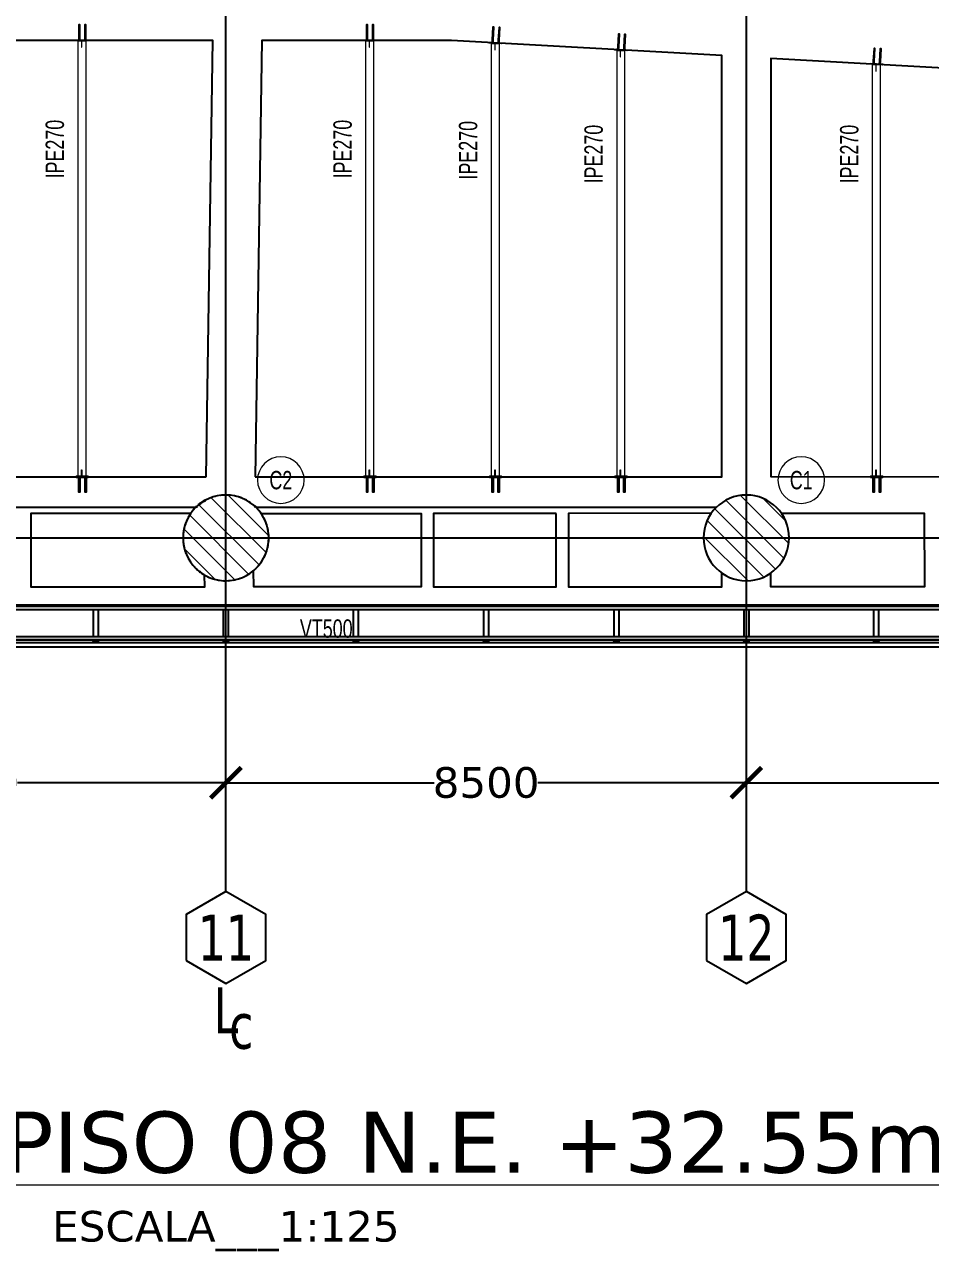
# Model space of a CAD drawing. Header units: millimetres. Extents: x -6598 to 74598, y -11659 to 33736.
# Drawn here: x 30711 to 45507, y -11659 to 8388 of the extents above; entities that cross this region are included whole.
import ezdxf
from ezdxf.enums import TextEntityAlignment as Align

# ---------------------------------------------------------------- set-up
doc = ezdxf.new("R2010")
doc.units = ezdxf.units.MM
for name, color, linetype, lineweight in [('0-3', 50, 'Continuous', 5), ('E_B_PLACA-1', 10, 'Continuous', 25), ('E_B_PLACA-2', 31, 'Continuous', 25), ('E_COLUMNAS', 1, 'Continuous', 18), ('E_COLUMNAS-2', 1, 'Continuous', 25), ('E_COLUMNAS-4', 1, 'Continuous', 35), ('E_TEXTO', 3, 'Continuous', 9), ('E_VIGAS-1', 31, 'Continuous', 25), ('E_VIGAS-2', 10, 'Continuous', 25), ('HCB-TEXT-H1', 6, 'Continuous', 18), ('HCB-TEXT-H2', 4, 'Continuous', 18), ('HCB-VIGAS', 4, 'Continuous', 15), ('S-COLS-HDLN-1', 52, 'Continuous', 35)]:
    doc.layers.add(name, color=color, linetype=linetype, lineweight=lineweight)
for name, color, linetype in [('COTAS', 8, 'Continuous'), ('HCB-EJES', 1, 'Continuous'), ('HCB-PLATINAS', 5, 'Continuous'), ('HCB-ROTULOS', 2, 'Continuous')]:
    doc.layers.add(name, color=color, linetype=linetype)
doc.styles.add('Arial Narrow', font='', dxfattribs={"width": 0.85, "height": 0.3})
doc.styles.add('Arial Narrow_2', font='', dxfattribs={"width": 0.85, "height": 0.3})
doc.styles.add('ROMANT', font='romant.shx', dxfattribs={"width": 0.8})
doc.styles.add('VERDANA', font='verdana.ttf')
doc.styles.get('Arial Narrow').set_extended_font_data('Arial Narrow')
doc.styles.get('Arial Narrow_2').set_extended_font_data('Arial Narrow')
doc.dimstyles.new('1.125', dxfattribs={"dimscale": 0, "dimtxt": 500, "dimasz": 500, "dimexe": 4, "dimexo": 4, "dimgap": 15, "dimtad": 0, "dimdec": 0, "dimzin": 4, "dimdsep": 46, "dimtxsty": 'ROMANT', "dimblk": 'ARCHTICK', "dimcen": -10, "dimclrd": 256, "dimclrt": 3, "dimadec": 0, "dimazin": 0, "dimtfac": 1, "dimtdec": 0, "dimtix": 1, "dimtmove": 0, "dimatfit": 0, "dimldrblk": 'OBLIQUE', "dimfxl": 0.05, "dimtolj": 1, "dimtzin": 0, "dimarcsym": 0})

# ---------------------------------------------------------------- blocks, each defined once
blk = doc.blocks.new('EST_SFM_VIGA-METALICA-SECCION-C - EST_SFM_VIGA-METALICA-UPN100-1527742-_30_00m_N_E_-NIVEL-8 DOC')
at = {"layer": 'E_VIGAS-2'}
for p, q in [((34.044, 0.018), (-34.827, 0.018)), ((-34.827, -0.032), (34.044, -0.032))]:
    blk.add_line(p, q, dxfattribs=at)
blk = doc.blocks.new('EST_SFM_VIGA-METALICA-SECCION-C - EST_SFM_VIGA-METALICA-UPN100-1527772-_30_00m_N_E_-NIVEL-8 DOC')
at = {"layer": 'E_VIGAS-2'}
for p, q in [((34.942, 0.032), (-34.929, 0.032)), ((-34.929, -0.018), (34.942, -0.018))]:
    blk.add_line(p, q, dxfattribs=at)
blk = doc.blocks.new('EST_SFM_VIGA-METALICA-SECCION-C - EST_SFM_VIGA-METALICA-UPN160-1529967-_30_00m_N_E_-NIVEL-8 DOC')
at = {"layer": 'E_VIGAS-1'}
for p, q in [((30.107, 0.047), (-30.264, 0.047)), ((-30.269, -0.018), (30.113, -0.018))]:
    blk.add_line(p, q, dxfattribs=at)
blk = doc.blocks.new('DCTIB_CNI_EST_MOD-1A-FAC_0001_rvt-2-_30_00m_N_E_-NIVEL-8 DOC')
at = {"layer": 'E_B_PLACA-1'}
for p, q in [((-74.597, 139.545), (-5.727, 139.545)), ((-5.177, 138.995), (-75.147, 138.995))]:
    blk.add_line(p, q, dxfattribs=at)
at = {"layer": 'E_B_PLACA-2'}
for p, q in [((-5.727, 139.545), (-74.597, 139.545)), ((-75.147, 138.995), (-5.177, 138.995))]:
    blk.add_line(p, q, dxfattribs=at)
at = {"layer": 'E_VIGAS-1'}
for p, q in [((-42.328, 139.567), (-42.246, 139.567)), ((-42.328, 139.567), (-42.328, 139.545)), ((-42.246, 139.567), (-42.246, 139.545)), ((-40.203, 139.567), (-40.121, 139.567)), ((-40.203, 139.545), (-40.203, 139.567)), ((-40.121, 139.545), (-40.121, 139.567)), ((-38.078, 139.567), (-37.996, 139.567)), ((-38.078, 139.545), (-38.078, 139.567)), ((-37.996, 139.545), (-37.996, 139.567)), ((-35.953, 139.567), (-35.871, 139.567)), ((-35.953, 139.567), (-35.953, 139.545)), ((-35.871, 139.567), (-35.871, 139.545)), ((-33.828, 139.567), (-33.746, 139.567)), ((-33.828, 139.567), (-33.828, 139.545)), ((-33.746, 139.567), (-33.746, 139.545)), ((-31.703, 139.567), (-31.621, 139.567)), ((-31.703, 139.567), (-31.703, 139.545)), ((-31.621, 139.567), (-31.621, 139.545)), ((-29.578, 139.567), (-29.496, 139.567)), ((-29.578, 139.545), (-29.578, 139.567)), ((-29.496, 139.545), (-29.496, 139.567)), ((-42.328, 138.995), (-42.328, 138.967)), ((-42.328, 138.967), (-42.246, 138.967)), ((-42.328, 138.966), (-42.328, 138.967)), ((-42.3, 138.966), (-42.328, 138.966)), ((-42.29, 138.961), (-42.29, 138.966)), ((-42.29, 138.947), (-42.29, 138.961)), ((-42.285, 138.966), (-42.285, 138.961)), ((-42.285, 138.961), (-42.285, 138.947)), ((-42.246, 138.966), (-42.274, 138.966)), ((-42.246, 138.995), (-42.246, 138.967)), ((-42.246, 138.967), (-42.246, 138.966)), ((-40.203, 138.967), (-40.203, 138.995)), ((-40.203, 138.966), (-40.203, 138.967)), ((-40.203, 138.967), (-40.121, 138.967)), ((-40.176, 138.966), (-40.203, 138.966)), ((-40.165, 138.961), (-40.165, 138.966)), ((-40.165, 138.947), (-40.165, 138.961)), ((-40.16, 138.966), (-40.16, 138.961)), ((-40.16, 138.961), (-40.16, 138.947)), ((-40.121, 138.966), (-40.149, 138.966)), ((-40.121, 138.967), (-40.121, 138.995)), ((-40.121, 138.967), (-40.121, 138.966)), ((-38.078, 138.967), (-38.078, 138.995)), ((-38.078, 138.966), (-38.078, 138.967)), ((-38.078, 138.967), (-37.996, 138.967)), ((-38.05, 138.966), (-38.078, 138.966)), ((-38.04, 138.961), (-38.04, 138.966)), ((-38.04, 138.947), (-38.04, 138.961)), ((-38.035, 138.966), (-38.035, 138.961)), ((-38.035, 138.961), (-38.035, 138.947)), ((-37.996, 138.966), (-38.024, 138.966)), ((-37.996, 138.967), (-37.996, 138.995)), ((-37.996, 138.967), (-37.996, 138.966)), ((-35.953, 138.995), (-35.953, 138.967)), ((-35.953, 138.967), (-35.871, 138.967)), ((-35.953, 138.966), (-35.953, 138.967)), ((-35.925, 138.966), (-35.953, 138.966)), ((-35.915, 138.961), (-35.915, 138.966)), ((-35.915, 138.947), (-35.915, 138.961)), ((-35.91, 138.966), (-35.91, 138.961)), ((-35.91, 138.961), (-35.91, 138.947)), ((-35.871, 138.966), (-35.899, 138.966)), ((-35.871, 138.995), (-35.871, 138.967)), ((-35.871, 138.967), (-35.871, 138.966)), ((-33.828, 138.995), (-33.828, 138.967)), ((-33.828, 138.967), (-33.746, 138.967)), ((-33.828, 138.966), (-33.828, 138.967)), ((-33.8, 138.966), (-33.828, 138.966)), ((-33.79, 138.961), (-33.79, 138.966)), ((-33.79, 138.947), (-33.79, 138.961)), ((-33.785, 138.966), (-33.785, 138.961)), ((-33.785, 138.961), (-33.785, 138.947)), ((-33.746, 138.966), (-33.774, 138.966)), ((-33.746, 138.995), (-33.746, 138.967)), ((-33.746, 138.967), (-33.746, 138.966)), ((-31.703, 138.995), (-31.703, 138.967)), ((-31.703, 138.967), (-31.621, 138.967)), ((-31.703, 138.966), (-31.703, 138.967)), ((-31.675, 138.966), (-31.703, 138.966)), ((-31.664, 138.961), (-31.664, 138.966)), ((-31.664, 138.947), (-31.664, 138.961)), ((-31.659, 138.966), (-31.659, 138.961)), ((-31.659, 138.961), (-31.659, 138.947)), ((-31.621, 138.966), (-31.649, 138.966)), ((-31.621, 138.995), (-31.621, 138.967)), ((-31.621, 138.967), (-31.621, 138.966)), ((-29.578, 138.967), (-29.578, 138.995)), ((-29.578, 138.966), (-29.578, 138.967)), ((-29.578, 138.967), (-29.496, 138.967)), ((-29.55, 138.966), (-29.578, 138.966)), ((-29.54, 138.961), (-29.54, 138.966)), ((-29.54, 138.947), (-29.54, 138.961)), ((-29.535, 138.966), (-29.535, 138.961)), ((-29.535, 138.961), (-29.535, 138.947)), ((-29.496, 138.966), (-29.524, 138.966)), ((-29.496, 138.967), (-29.496, 138.995)), ((-29.496, 138.967), (-29.496, 138.966))]:
    blk.add_line(p, q, dxfattribs=at)
for points, knots in [([(-42.29, 138.961), (-42.29, 138.962), (-42.29, 138.963), (-42.292, 138.965), (-42.293, 138.965), (-42.295, 138.966), (-42.296, 138.966), (-42.297, 138.966), (-42.299, 138.966), (-42.3, 138.966)], [0, 0, 0, 0, 0.285714, 0.428571, 0.571429, 0.678571, 0.732143, 0.785714, 1, 1, 1, 1]), ([(-42.3, 138.966), (-42.299, 138.966), (-42.298, 138.966), (-42.295, 138.966), (-42.293, 138.965), (-42.291, 138.964), (-42.29, 138.963), (-42.29, 138.962), (-42.29, 138.961)], [0, 0, 0, 0, 0.142857, 0.285714, 0.428571, 0.571429, 0.785714, 1, 1, 1, 1]), ([(-42.285, 138.961), (-42.285, 138.962), (-42.284, 138.963), (-42.283, 138.965), (-42.281, 138.965), (-42.28, 138.966), (-42.279, 138.966), (-42.277, 138.966), (-42.275, 138.966), (-42.274, 138.966)], [0, 0, 0, 0, 0.285714, 0.428571, 0.571429, 0.678571, 0.732143, 0.785714, 1, 1, 1, 1]), ([(-42.274, 138.966), (-42.275, 138.966), (-42.276, 138.966), (-42.279, 138.966), (-42.281, 138.965), (-42.283, 138.964), (-42.284, 138.963), (-42.285, 138.962), (-42.285, 138.961)], [0, 0, 0, 0, 0.142857, 0.285714, 0.428571, 0.571429, 0.785714, 1, 1, 1, 1]), ([(-40.176, 138.966), (-40.175, 138.966), (-40.173, 138.966), (-40.171, 138.966), (-40.168, 138.965), (-40.167, 138.964), (-40.165, 138.963), (-40.165, 138.962), (-40.165, 138.961)], [0, 0, 0, 0, 0.142857, 0.285714, 0.428571, 0.571429, 0.785714, 1, 1, 1, 1]), ([(-40.165, 138.961), (-40.165, 138.962), (-40.165, 138.963), (-40.167, 138.965), (-40.168, 138.965), (-40.17, 138.966), (-40.171, 138.966), (-40.173, 138.966), (-40.174, 138.966), (-40.176, 138.966)], [0, 0, 0, 0, 0.285714, 0.428571, 0.571429, 0.678571, 0.732143, 0.785714, 1, 1, 1, 1]), ([(-40.149, 138.966), (-40.15, 138.966), (-40.152, 138.966), (-40.154, 138.966), (-40.156, 138.965), (-40.158, 138.964), (-40.16, 138.963), (-40.16, 138.962), (-40.16, 138.961)], [0, 0, 0, 0, 0.142857, 0.285714, 0.428571, 0.571429, 0.785714, 1, 1, 1, 1]), ([(-40.16, 138.961), (-40.16, 138.962), (-40.159, 138.963), (-40.158, 138.965), (-40.156, 138.965), (-40.155, 138.966), (-40.154, 138.966), (-40.152, 138.966), (-40.15, 138.966), (-40.149, 138.966)], [0, 0, 0, 0, 0.285714, 0.428571, 0.571429, 0.678571, 0.732143, 0.785714, 1, 1, 1, 1]), ([(-38.05, 138.966), (-38.049, 138.966), (-38.048, 138.966), (-38.045, 138.966), (-38.043, 138.965), (-38.041, 138.964), (-38.04, 138.963), (-38.04, 138.962), (-38.04, 138.961)], [0, 0, 0, 0, 0.142857, 0.285714, 0.428571, 0.571429, 0.785714, 1, 1, 1, 1]), ([(-38.04, 138.961), (-38.04, 138.962), (-38.04, 138.963), (-38.042, 138.965), (-38.043, 138.965), (-38.045, 138.966), (-38.046, 138.966), (-38.047, 138.966), (-38.049, 138.966), (-38.05, 138.966)], [0, 0, 0, 0, 0.285714, 0.428571, 0.571429, 0.678571, 0.732143, 0.785714, 1, 1, 1, 1]), ([(-38.024, 138.966), (-38.025, 138.966), (-38.026, 138.966), (-38.029, 138.966), (-38.031, 138.965), (-38.033, 138.964), (-38.034, 138.963), (-38.035, 138.962), (-38.035, 138.961)], [0, 0, 0, 0, 0.142857, 0.285714, 0.428571, 0.571429, 0.785714, 1, 1, 1, 1]), ([(-38.035, 138.961), (-38.035, 138.962), (-38.034, 138.963), (-38.033, 138.965), (-38.031, 138.965), (-38.03, 138.966), (-38.029, 138.966), (-38.027, 138.966), (-38.025, 138.966), (-38.024, 138.966)], [0, 0, 0, 0, 0.285714, 0.428571, 0.571429, 0.678571, 0.732143, 0.785714, 1, 1, 1, 1]), ([(-35.915, 138.961), (-35.915, 138.962), (-35.915, 138.963), (-35.917, 138.965), (-35.918, 138.965), (-35.92, 138.966), (-35.921, 138.966), (-35.922, 138.966), (-35.924, 138.966), (-35.925, 138.966)], [0, 0, 0, 0, 0.285714, 0.428571, 0.571429, 0.678571, 0.732143, 0.785714, 1, 1, 1, 1]), ([(-35.925, 138.966), (-35.924, 138.966), (-35.923, 138.966), (-35.92, 138.966), (-35.918, 138.965), (-35.916, 138.964), (-35.915, 138.963), (-35.915, 138.962), (-35.915, 138.961)], [0, 0, 0, 0, 0.142857, 0.285714, 0.428571, 0.571429, 0.785714, 1, 1, 1, 1]), ([(-35.91, 138.961), (-35.91, 138.962), (-35.909, 138.963), (-35.908, 138.965), (-35.906, 138.965), (-35.905, 138.966), (-35.904, 138.966), (-35.902, 138.966), (-35.9, 138.966), (-35.899, 138.966)], [0, 0, 0, 0, 0.285714, 0.428571, 0.571429, 0.678571, 0.732143, 0.785714, 1, 1, 1, 1]), ([(-35.899, 138.966), (-35.9, 138.966), (-35.901, 138.966), (-35.904, 138.966), (-35.906, 138.965), (-35.908, 138.964), (-35.909, 138.963), (-35.91, 138.962), (-35.91, 138.961)], [0, 0, 0, 0, 0.142857, 0.285714, 0.428571, 0.571429, 0.785714, 1, 1, 1, 1]), ([(-33.79, 138.961), (-33.79, 138.962), (-33.79, 138.963), (-33.792, 138.965), (-33.793, 138.965), (-33.795, 138.966), (-33.796, 138.966), (-33.797, 138.966), (-33.799, 138.966), (-33.8, 138.966)], [0, 0, 0, 0, 0.285714, 0.428571, 0.571429, 0.678571, 0.732143, 0.785714, 1, 1, 1, 1]), ([(-33.8, 138.966), (-33.799, 138.966), (-33.798, 138.966), (-33.795, 138.966), (-33.793, 138.965), (-33.791, 138.964), (-33.79, 138.963), (-33.79, 138.962), (-33.79, 138.961)], [0, 0, 0, 0, 0.142857, 0.285714, 0.428571, 0.571429, 0.785714, 1, 1, 1, 1]), ([(-33.785, 138.961), (-33.785, 138.962), (-33.784, 138.963), (-33.783, 138.965), (-33.781, 138.965), (-33.78, 138.966), (-33.779, 138.966), (-33.777, 138.966), (-33.775, 138.966), (-33.774, 138.966)], [0, 0, 0, 0, 0.285714, 0.428571, 0.571429, 0.678571, 0.732143, 0.785714, 1, 1, 1, 1]), ([(-33.774, 138.966), (-33.775, 138.966), (-33.776, 138.966), (-33.779, 138.966), (-33.781, 138.965), (-33.783, 138.964), (-33.784, 138.963), (-33.785, 138.962), (-33.785, 138.961)], [0, 0, 0, 0, 0.142857, 0.285714, 0.428571, 0.571429, 0.785714, 1, 1, 1, 1]), ([(-31.664, 138.961), (-31.664, 138.962), (-31.665, 138.963), (-31.666, 138.965), (-31.668, 138.965), (-31.669, 138.966), (-31.67, 138.966), (-31.672, 138.966), (-31.674, 138.966), (-31.675, 138.966)], [0, 0, 0, 0, 0.285714, 0.428571, 0.571429, 0.678571, 0.732143, 0.785714, 1, 1, 1, 1]), ([(-31.675, 138.966), (-31.674, 138.966), (-31.673, 138.966), (-31.67, 138.966), (-31.668, 138.965), (-31.666, 138.964), (-31.665, 138.963), (-31.664, 138.962), (-31.664, 138.961)], [0, 0, 0, 0, 0.142857, 0.285714, 0.428571, 0.571429, 0.785714, 1, 1, 1, 1]), ([(-31.659, 138.961), (-31.659, 138.962), (-31.659, 138.963), (-31.657, 138.965), (-31.656, 138.965), (-31.654, 138.966), (-31.653, 138.966), (-31.652, 138.966), (-31.65, 138.966), (-31.649, 138.966)], [0, 0, 0, 0, 0.285714, 0.428571, 0.571429, 0.678571, 0.732143, 0.785714, 1, 1, 1, 1]), ([(-31.649, 138.966), (-31.65, 138.966), (-31.651, 138.966), (-31.654, 138.966), (-31.656, 138.965), (-31.658, 138.964), (-31.659, 138.963), (-31.659, 138.962), (-31.659, 138.961)], [0, 0, 0, 0, 0.142857, 0.285714, 0.428571, 0.571429, 0.785714, 1, 1, 1, 1]), ([(-29.55, 138.966), (-29.549, 138.966), (-29.548, 138.966), (-29.545, 138.966), (-29.543, 138.965), (-29.541, 138.964), (-29.54, 138.963), (-29.54, 138.962), (-29.54, 138.961)], [0, 0, 0, 0, 0.142857, 0.285714, 0.428571, 0.571429, 0.785714, 1, 1, 1, 1]), ([(-29.54, 138.961), (-29.54, 138.962), (-29.54, 138.963), (-29.542, 138.965), (-29.543, 138.965), (-29.545, 138.966), (-29.546, 138.966), (-29.547, 138.966), (-29.549, 138.966), (-29.55, 138.966)], [0, 0, 0, 0, 0.285714, 0.428571, 0.571429, 0.678571, 0.732143, 0.785714, 1, 1, 1, 1]), ([(-29.524, 138.966), (-29.525, 138.966), (-29.526, 138.966), (-29.529, 138.966), (-29.531, 138.965), (-29.533, 138.964), (-29.534, 138.963), (-29.535, 138.962), (-29.535, 138.961)], [0, 0, 0, 0, 0.142857, 0.285714, 0.428571, 0.571429, 0.785714, 1, 1, 1, 1]), ([(-29.535, 138.961), (-29.535, 138.962), (-29.534, 138.963), (-29.533, 138.965), (-29.531, 138.965), (-29.53, 138.966), (-29.529, 138.966), (-29.527, 138.966), (-29.525, 138.966), (-29.524, 138.966)], [0, 0, 0, 0, 0.285714, 0.428571, 0.571429, 0.678571, 0.732143, 0.785714, 1, 1, 1, 1])]:
    blk.add_open_spline(points, degree=3, knots=knots, dxfattribs=at)
at = {"layer": 'E_VIGAS-2'}
for p, q in [((-42.328, 139.495), (-42.328, 139.045)), ((-42.246, 139.495), (-42.246, 139.045)), ((-40.203, 139.045), (-40.203, 139.495)), ((-40.121, 139.045), (-40.121, 139.495)), ((-38.078, 139.045), (-38.078, 139.495)), ((-37.996, 139.045), (-37.996, 139.495)), ((-35.953, 139.495), (-35.953, 139.045)), ((-35.871, 139.495), (-35.871, 139.045)), ((-33.828, 139.495), (-33.828, 139.045)), ((-33.746, 139.495), (-33.746, 139.045)), ((-31.703, 139.495), (-31.703, 139.045)), ((-31.621, 139.495), (-31.621, 139.045)), ((-29.578, 139.045), (-29.578, 139.495)), ((-29.496, 139.045), (-29.496, 139.495))]:
    blk.add_line(p, q, dxfattribs=at)
at = {"layer": 'E_VIGAS-1'}
for name, p in [('EST_SFM_VIGA-METALICA-SECCION-C - EST_SFM_VIGA-METALICA-UPN100-1527742-_30_00m_N_E_-NIVEL-8 DOC', (-39.77, 139.527)), ('EST_SFM_VIGA-METALICA-SECCION-C - EST_SFM_VIGA-METALICA-UPN160-1529967-_30_00m_N_E_-NIVEL-8 DOC', (-40.084, 138.9)), ('EST_SFM_VIGA-METALICA-SECCION-C - EST_SFM_VIGA-METALICA-UPN100-1527772-_30_00m_N_E_-NIVEL-8 DOC', (-40.169, 139.013))]:
    blk.add_blockref(name, p, dxfattribs=at)
blk = doc.blocks.new('EST_SCM_COLUMNA-SECCION-CIRCULAR - EST_SCM_COLUMNA-CONCRETO-CIRCULAR_Ø_140cm-V23-_30_00m_N_E_-NIVEL-8 DOC')
at = {"layer": 'E_COLUMNAS'}
h = blk.add_hatch(dxfattribs=at)
h.set_pattern_fill('FP_21', color=256, style=0, pattern_type=2)
h.set_pattern_definition([(135, (40.162, -140.662), (-0.15909903, -0.15909903), [])])
h.paths.add_polyline_path([(0, -0.7), (0.091, -0.694), (0.181, -0.676), (0.268, -0.647), (0.35, -0.606), (0.426, -0.555), (0.495, -0.495), (0.555, -0.426), (0.606, -0.35), (0.647, -0.268), (0.676, -0.181), (0.695, -0.08), (0.7, 0), (0.694, 0.091), (0.676, 0.181), (0.647, 0.268), (0.601, 0.358), (0.555, 0.426), (0.495, 0.495), (0.426, 0.555), (0.34, 0.611), (0.26, 0.649), (0.17, 0.678), (0.081, 0.695), (0, 0.7), (-0.091, 0.694), (-0.181, 0.676), (-0.268, 0.647), (-0.35, 0.606), (-0.426, 0.555), (-0.495, 0.495), (-0.555, 0.426), (-0.606, 0.35), (-0.647, 0.268), (-0.676, 0.181), (-0.694, 0.091), (-0.7, 0), (-0.694, -0.091), (-0.676, -0.181), (-0.647, -0.268), (-0.606, -0.35), (-0.555, -0.426), (-0.489, -0.5), (-0.417, -0.561), (-0.35, -0.606), (-0.268, -0.647), (-0.181, -0.676), (-0.091, -0.694)])
at = {"layer": 'E_COLUMNAS-2'}
for start, end in [(360, 180), (180, 360)]:
    blk.add_arc((0, 0), 0.7, start, end, dxfattribs=at)
blk = doc.blocks.new('EST_SCM_COLUMNA-SECCION-CIRCULAR - EST_SCM_COLUMNA-CONCRETO-CIRCULAR_Ø_140cm-V24-_30_00m_N_E_-NIVEL-8 DOC')
at = {"layer": 'E_COLUMNAS'}
h = blk.add_hatch(dxfattribs=at)
h.set_pattern_fill('FP_7', color=256, style=0, pattern_type=2)
h.set_pattern_definition([(135, (31.662, -140.662), (-0.15909903, -0.15909903), [])])
h.paths.add_polyline_path([(0, -0.7), (0.091, -0.694), (0.181, -0.676), (0.268, -0.647), (0.35, -0.606), (0.428, -0.554), (0.495, -0.495), (0.555, -0.426), (0.606, -0.35), (0.647, -0.268), (0.676, -0.181), (0.694, -0.091), (0.7, 0), (0.694, 0.091), (0.676, 0.181), (0.647, 0.268), (0.606, 0.35), (0.555, 0.426), (0.495, 0.495), (0.426, 0.555), (0.339, 0.612), (0.259, 0.65), (0.169, 0.679), (0.079, 0.695), (0, 0.7), (-0.091, 0.694), (-0.181, 0.676), (-0.268, 0.647), (-0.35, 0.606), (-0.426, 0.555), (-0.495, 0.495), (-0.555, 0.426), (-0.606, 0.35), (-0.647, 0.268), (-0.676, 0.181), (-0.694, 0.091), (-0.7, 0), (-0.694, -0.091), (-0.676, -0.181), (-0.647, -0.268), (-0.606, -0.35), (-0.555, -0.426), (-0.495, -0.495), (-0.417, -0.561), (-0.35, -0.606), (-0.259, -0.65), (-0.169, -0.679), (-0.091, -0.694)])
at = {"layer": 'E_COLUMNAS-2'}
for start, end in [(360, 180), (180, 360)]:
    blk.add_arc((0, 0), 0.7, start, end, dxfattribs=at)
blk = doc.blocks.new('_ArchTick')
at = {"color": 0, "linetype": 'ByBlock', "const_width": 0.15}
blk.add_lwpolyline([(-0.5, -0.5), (0.5, 0.5)], dxfattribs=at)
blk = doc.blocks.new('*D520')
at = {"layer": 'COTAS', "color": 0, "lineweight": -2, "transparency": 16777216}
for p, q in [((25500, -5776), (25500, -3996)), ((34000, -5776), (34000, -3996))]:
    blk.add_line(p, q, dxfattribs=at)
at = {"layer": 'COTAS', "lineweight": -2, "transparency": 16777216}
for p, q in [((25500, -4000), (28904, -4000)), ((34000, -4000), (30596, -4000))]:
    blk.add_line(p, q, dxfattribs=at)
at = {"layer": 'Defpoints', "color": 0, "transparency": 16777216}
for p in [(25500, -4000), (25500, -5780), (34000, -5780)]:
    blk.add_point(p, dxfattribs=at)
at = {"layer": 'COTAS', "lineweight": -2, "transparency": 16777216, "xscale": 500, "yscale": 500, "zscale": 500, "rotation": 180}
blk.add_blockref('_ArchTick', (25500, -4000), dxfattribs=at)
at = {"layer": 'COTAS', "lineweight": -2, "transparency": 16777216, "xscale": 500, "yscale": 500, "zscale": 500}
blk.add_blockref('_ArchTick', (34000, -4000), dxfattribs=at)
at = {"layer": 'COTAS', "color": 3, "transparency": 16777216, "insert": (29750, -4000), "char_height": 500, "attachment_point": 5, "style": 'VERDANA'}
blk.add_mtext('\\A1;8500', dxfattribs=at)
blk = doc.blocks.new('_Oblique')
at = {"color": 0, "linetype": 'ByBlock', "lineweight": -2}
blk.add_line((-0.5, -0.5), (0.5, 0.5), dxfattribs=at)
blk = doc.blocks.new('*D521')
at = {"layer": 'COTAS', "color": 0, "lineweight": -2, "transparency": 16777216}
for p, q in [((34000, -5776), (34000, -3996)), ((42500, -5776), (42500, -3996))]:
    blk.add_line(p, q, dxfattribs=at)
at = {"layer": 'COTAS', "lineweight": -2, "transparency": 16777216}
for p, q in [((34000, -4000), (37404, -4000)), ((42500, -4000), (39096, -4000))]:
    blk.add_line(p, q, dxfattribs=at)
at = {"layer": 'Defpoints', "color": 0, "transparency": 16777216}
for p in [(34000, -4000), (34000, -5780), (42500, -5780)]:
    blk.add_point(p, dxfattribs=at)
at = {"layer": 'COTAS', "lineweight": -2, "transparency": 16777216, "xscale": 500, "yscale": 500, "zscale": 500, "rotation": 180}
blk.add_blockref('_ArchTick', (34000, -4000), dxfattribs=at)
at = {"layer": 'COTAS', "lineweight": -2, "transparency": 16777216, "xscale": 500, "yscale": 500, "zscale": 500}
blk.add_blockref('_ArchTick', (42500, -4000), dxfattribs=at)
at = {"layer": 'COTAS', "color": 3, "transparency": 16777216, "insert": (38250, -4000), "char_height": 500, "attachment_point": 5, "style": 'VERDANA'}
blk.add_mtext('\\A1;8500', dxfattribs=at)
blk = doc.blocks.new('*D522')
at = {"layer": 'COTAS', "color": 0, "lineweight": -2, "transparency": 16777216}
for p, q in [((42500, -5776), (42500, -3996)), ((51000, -5776), (51000, -3996))]:
    blk.add_line(p, q, dxfattribs=at)
at = {"layer": 'COTAS', "lineweight": -2, "transparency": 16777216}
for p, q in [((42500, -4000), (45904, -4000)), ((51000, -4000), (47596, -4000))]:
    blk.add_line(p, q, dxfattribs=at)
at = {"layer": 'Defpoints', "color": 0, "transparency": 16777216}
for p in [(42500, -4000), (42500, -5780), (51000, -5780)]:
    blk.add_point(p, dxfattribs=at)
at = {"layer": 'COTAS', "lineweight": -2, "transparency": 16777216, "xscale": 500, "yscale": 500, "zscale": 500, "rotation": 180}
blk.add_blockref('_ArchTick', (42500, -4000), dxfattribs=at)
at = {"layer": 'COTAS', "lineweight": -2, "transparency": 16777216, "xscale": 500, "yscale": 500, "zscale": 500}
blk.add_blockref('_ArchTick', (51000, -4000), dxfattribs=at)
at = {"layer": 'COTAS', "color": 3, "transparency": 16777216, "insert": (46750, -4000), "char_height": 500, "attachment_point": 5, "style": 'VERDANA'}
blk.add_mtext('\\A1;8500', dxfattribs=at)
blk = doc.blocks.new('CNI_TAG COLUMNAS CONCRETO MARCA - CNI_COLUMNA CONCRETO-582370-PLANTA TIPO PISO 18 A PISO 23')
at = {"layer": 'E_TEXTO'}
for start, end in [(360, 180), (180, 360)]:
    blk.add_arc((0.00026, -0.00015), 0.00254, start, end, dxfattribs=at)

msp = doc.modelspace()

# ---------------------------------------------------------------- linework, layer by layer
at = {"layer": 'E_COLUMNAS-2'}
for start, end in [(117.96006, 118.50729), (110.9219, 111.56146), (103.90322, 104.35841), (96.88463, 97.08981), (92.29866, 92.47351), (82.84766, 85.4722), (75.82919, 78.46907), (68.81066, 71.4645), (61.79206, 64.4591), (144.49002, 148.81097), (136.82281, 139.54255), (130.53788, 132.6659), (124.21488, 126.12669), (54.7734, 57.45297), (47.74967, 50.19294), (40.27323, 43.17742), (31.18899, 35.50998), (158.85678, 163.09326), (151.73052, 155.91377), (24.0862, 28.2695), (16.90669, 21.14323), (172.99185, 179.52818), (165.93614, 170.50401), (9.49586, 14.06384), (0.47183, 7.00811), (180.47182, 187.00815), (189.49599, 194.06386), (345.93616, 350.50414), (352.99189, 359.52817), (196.90674, 201.14322), (204.08623, 208.26948), (211.18903, 215.50998), (324.49002, 328.81101), (331.7305, 335.9138), (338.85677, 343.09331), (218.25697, 223.17719), (225.30573, 225.58495), (225.58495, 231.75957), (233.48257, 239.25438), (301.77305, 303.46969), (309.05448, 310.68598), (310.68598, 314.41531), (314.41531, 314.69439), (316.82258, 321.7431), (244.64179, 246.55436), (251.64699, 254.33859), (258.65353, 261.35719), (265.66074, 268.37584), (272.66852, 275.39455), (279.87383, 282.41329), (287.18777, 289.43207), (294.48532, 296.45087)]:
    msp.add_arc((34000, 0.1), 700, start, end, dxfattribs=at)
at = {"layer": 'E_VIGAS-1', "color": 30, "true_color": 0xf26722}
for p, q in [((25990, 500), (33510.2, 500)), ((34490, 500), (42010.2, 500))]:
    msp.add_line(p, q, dxfattribs=at)
for points in [[(61900.1, 26585.6), (6100.1, 26585.6), (6100.1, -1095.8), (61900.1, -1095.8)], [(34477.1, 1000.2), (42100, 1000.2), (42100, 7879.2), (37683.7, 8125.2), (34587.8, 8125.2)], [(39393.5, 400.1), (37389.4, 400.1), (37389.4, -799.4), (39393.5, -799.4)]]:
    msp.add_lwpolyline(points, close=True, dxfattribs=at)
for points in [[(33677, 1000.2), (33787.7, 8125.2), (30408.1, 8125.2), (25900.1, 7876.2), (25900.1, 1000.2), (33677, 1000.2)], [(50596.5, 1000.2), (50781.5, 7393.3), (42900.1, 7833.7), (42900.1, 1000.4), (50596.5, 1000.2)], [(33426, 401.1), (30811.2, 401), (30811.2, -799.6), (33654.9, -799.5), (33649.4, -604.7)], [(34574.7, 401.1), (37189.3, 401.2), (37189.4, -799.4), (34455.2, -799.5), (34448.7, -536.6)], [(41926, 401.3), (39593.5, 401.2), (39593.5, -799.4), (42100.3, -799.3), (42100.3, -573.3)], [(43074.7, 401.3), (45407, 401.7), (45407.2, -798.9), (42900.3, -799), (42900.3, -573.3)]]:
    msp.add_lwpolyline(points, dxfattribs=at)
at = {"layer": 'HCB-EJES'}
for p, q in [((34000.1, -5780.2), (34000.1, 31280.5)), ((42500.1, -5780.2), (42500.1, 31280.5)), ((-5098.2, 0), (73098.4, 0))]:
    msp.add_line(p, q, dxfattribs=at)
at = {"layer": 'HCB-PLATINAS', "color": 5}
for points in [[(31600.8, 8132.7), (31604.5, 8131.2), (31608.1, 8132.7), (31610.1, 8133.5), (31612.5, 8139.2), (31612.5, 8176.7), (31612.5, 8381.2), (31596.5, 8381.2), (31596.5, 8176.7), (31596.5, 8139.2), (31598.8, 8133.5)], [(31700.8, 8132.7), (31704.5, 8131.2), (31708.1, 8132.7), (31710.1, 8133.5), (31712.5, 8139.2), (31712.5, 8176.7), (31712.5, 8381.2), (31696.5, 8381.2), (31696.5, 8176.7), (31696.5, 8139.2), (31698.8, 8133.5)], [(36300.8, 8132.7), (36304.5, 8131.2), (36308.1, 8132.7), (36310.1, 8133.5), (36312.5, 8139.2), (36312.5, 8176.7), (36312.5, 8381.2), (36296.5, 8381.2), (36296.5, 8176.7), (36296.5, 8139.2), (36298.8, 8133.5)], [(36400.8, 8132.7), (36404.5, 8131.2), (36408.1, 8132.7), (36410.1, 8133.5), (36412.5, 8139.2), (36412.5, 8176.7), (36412.5, 8381.2), (36396.5, 8381.2), (36396.5, 8176.7), (36396.5, 8139.2), (36398.8, 8133.5)], [(38351.3, 8095.3), (38354.9, 8093.6), (38358.6, 8094.9), (38360.6, 8095.7), (38363.3, 8101.2), (38365.4, 8138.6), (38376.7, 8342.8), (38360.7, 8343.7), (38349.4, 8139.5), (38347.3, 8102.1), (38349.4, 8096.3)], [(38451.2, 8089.8), (38454.7, 8088.1), (38458.4, 8089.4), (38460.5, 8090.1), (38463.1, 8095.7), (38465.2, 8133.1), (38476.5, 8337.3), (38460.5, 8338.2), (38449.2, 8134), (38447.2, 8096.5), (38449.2, 8090.8)], [(40401, 7980.8), (40404.5, 7979.1), (40408.2, 7980.4), (40410.3, 7981.2), (40412.9, 7986.7), (40415, 8024.1), (40426.3, 8228.3), (40410.3, 8229.2), (40399, 8025), (40397, 7987.6), (40399, 7981.8)], [(40500.8, 7975.3), (40504.4, 7973.6), (40508.1, 7974.9), (40510.1, 7975.6), (40512.8, 7981.2), (40514.9, 8018.6), (40526.2, 8222.8), (40510.2, 8223.7), (40498.9, 8019.5), (40496.8, 7982), (40498.8, 7976.3)], [(44576, 7747.5), (44579.5, 7745.8), (44583.2, 7747.1), (44585.3, 7747.8), (44587.9, 7753.3), (44590, 7790.8), (44601.3, 7995), (44585.3, 7995.9), (44574, 7791.7), (44572, 7754.2), (44574, 7748.5)], [(44675.8, 7742), (44679.4, 7740.3), (44683.1, 7741.6), (44685.1, 7742.3), (44687.8, 7747.8), (44689.9, 7785.3), (44701.2, 7989.4), (44685.2, 7990.3), (44673.9, 7786.1), (44671.8, 7748.7), (44673.8, 7742.9)], [(31603.4, 992.9), (31607, 994.4), (31610.6, 992.9), (31612.7, 992), (31615, 986.4), (31615, 948.9), (31615, 744.4), (31599, 744.4), (31599, 948.9), (31599, 986.4), (31601.3, 992)], [(31703.4, 992.9), (31707, 994.4), (31710.6, 992.9), (31712.7, 992), (31715, 986.4), (31715, 948.9), (31715, 744.4), (31699, 744.4), (31699, 948.9), (31699, 986.4), (31701.3, 992)], [(36303.4, 992.9), (36307, 994.4), (36310.6, 992.9), (36312.7, 992), (36315, 986.4), (36315, 948.9), (36315, 744.4), (36299, 744.4), (36299, 948.9), (36299, 986.4), (36301.3, 992)], [(36403.4, 992.9), (36407, 994.4), (36410.6, 992.9), (36412.7, 992), (36415, 986.4), (36415, 948.9), (36415, 744.4), (36399, 744.4), (36399, 948.9), (36399, 986.4), (36401.3, 992)], [(38353.4, 992.9), (38357, 994.4), (38360.6, 992.9), (38362.7, 992), (38365, 986.4), (38365, 948.9), (38365, 744.4), (38349, 744.4), (38349, 948.9), (38349, 986.4), (38351.3, 992)], [(38453.4, 992.9), (38457, 994.4), (38460.6, 992.9), (38462.7, 992), (38465, 986.4), (38465, 948.9), (38465, 744.4), (38449, 744.4), (38449, 948.9), (38449, 986.4), (38451.3, 992)], [(40403.4, 992.9), (40407, 994.4), (40410.6, 992.9), (40412.7, 992), (40415, 986.4), (40415, 948.9), (40415, 744.4), (40399, 744.4), (40399, 948.9), (40399, 986.4), (40401.3, 992)], [(40503.4, 992.9), (40507, 994.4), (40510.6, 992.9), (40512.7, 992), (40515, 986.4), (40515, 948.9), (40515, 744.4), (40499, 744.4), (40499, 948.9), (40499, 986.4), (40501.3, 992)], [(44578.4, 992.9), (44582, 994.4), (44585.6, 992.9), (44587.6, 992), (44590, 986.4), (44590, 948.9), (44590, 744.4), (44574, 744.4), (44574, 948.9), (44574, 986.4), (44576.3, 992)], [(44678.4, 992.9), (44682, 994.4), (44685.6, 992.9), (44687.6, 992), (44690, 986.4), (44690, 948.9), (44690, 744.4), (44674, 744.4), (44674, 948.9), (44674, 986.4), (44676.3, 992)]]:
    msp.add_lwpolyline(points, close=True, dxfattribs=at)
at = {"layer": 'HCB-PLATINAS', "color": 4}
for points in [[(31550.4, 8131.2), (31750.4, 8131.2), (31750.4, 8125.2), (31550.4, 8125.2)], [(36250.4, 8131.2), (36450.4, 8131.2), (36450.4, 8125.2), (36250.4, 8125.2)], [(38300.9, 8096.6), (38500.5, 8085.6), (38500.2, 8079.5), (38300.5, 8090.6)], [(40350.5, 7982.1), (40550.2, 7971.1), (40549.9, 7965), (40350.2, 7976.1)], [(44525.5, 7748.8), (44725.2, 7737.7), (44724.9, 7731.6), (44525.2, 7742.8)], [(31552.9, 994.4), (31752.9, 994.4), (31752.9, 1000.4), (31552.9, 1000.4)], [(36252.9, 994.4), (36452.9, 994.4), (36452.9, 1000.4), (36252.9, 1000.4)], [(38302.9, 994.4), (38502.9, 994.4), (38502.9, 1000.4), (38302.9, 1000.4)], [(40352.9, 994.4), (40552.9, 994.4), (40552.9, 1000.4), (40352.9, 1000.4)], [(44527.9, 994.4), (44727.9, 994.4), (44727.9, 1000.4), (44527.9, 1000.4)]]:
    msp.add_lwpolyline(points, close=True, dxfattribs=at)
at = {"layer": 'HCB-ROTULOS'}
for points in [[(33350.6, -6905.2), (34000.1, -7280.2), (34649.6, -6905.2), (34649.6, -6155.2), (34000.1, -5780.2), (33350.6, -6155.2)], [(41850.6, -6905.2), (42500.1, -7280.2), (43149.6, -6905.2), (43149.6, -6155.2), (42500.1, -5780.2), (41850.6, -6155.2)]]:
    msp.add_lwpolyline(points, close=True, dxfattribs=at)
at = {"layer": 'HCB-VIGAS'}
for points in [[(31582.5, 1010.2), (31717.5, 1010.2), (31717.5, 8115.2), (31582.5, 8115.2)], [(31641.2, 8125.2), (31641.2, 8015.2), (31647.2, 8015.2), (31647.2, 8125.2)], [(36282.5, 1010.2), (36417.5, 1010.2), (36417.5, 8115.2), (36282.5, 8115.2)], [(36341.2, 8125.2), (36341.2, 8015.2), (36347.2, 8015.2), (36347.2, 8125.2)], [(38332.5, 1010.2), (38467.5, 1010.2), (38467.8, 8071.3), (38332.8, 8078.9)], [(38391.1, 8085.6), (38391.1, 7975.1), (38397.1, 7975.1), (38397.1, 8085.3)], [(40382.5, 1010.2), (40517.5, 1010.2), (40517.5, 7956.8), (40382.4, 7964.4)], [(40440.7, 7971.1), (40440.7, 7860.6), (40446.7, 7860.6), (40446.7, 7970.8)], [(44557.5, 1010.2), (44692.5, 1010.2), (44692.5, 7723.6), (44557.5, 7731.1)], [(44615.7, 7737.8), (44615.7, 7627.3), (44621.7, 7627.3), (44621.7, 7737.5)], [(31640.7, 1000.4), (31640.7, 1110.4), (31646.7, 1110.4), (31646.7, 1000.4)], [(36340.7, 1000.4), (36340.7, 1110.4), (36346.7, 1110.4), (36346.7, 1000.4)], [(38390.7, 1000.4), (38390.7, 1110.4), (38396.7, 1110.4), (38396.7, 1000.4)], [(40440.7, 1000.4), (40440.7, 1110.4), (40446.7, 1110.4), (40446.7, 1000.4)], [(44615.7, 1000.4), (44615.7, 1110.4), (44621.7, 1110.4), (44621.7, 1000.4)]]:
    msp.add_lwpolyline(points, close=True, dxfattribs=at)
for points in [[(38332.9, 8078.9), (38467.9, 8071.4)], [(40382.5, 7964.4), (40517.5, 7956.9)]]:
    msp.add_lwpolyline(points, dxfattribs=at)
at = {"layer": 'S-COLS-HDLN-1'}
for start, end in [(119.19918, 121.0802), (132.8058, 134.41505), (128.10047, 130.40287), (126.38475, 128.00994), (121.22603, 124.11532), (45.58469, 47.57492), (231.86847, 233.33779), (239.5213, 240.14479), (240.35196, 240.47608)]:
    msp.add_arc((34000, 0.1), 700, start, end, dxfattribs=at)

# ---------------------------------------------------------------- block references
at = {"layer": '0-3', "xscale": 1000.000000000017, "yscale": 1000.000000000017, "zscale": 1000.000000000017}
msp.add_blockref('DCTIB_CNI_EST_MOD-1A-FAC_0001_rvt-2-_30_00m_N_E_-NIVEL-8 DOC', (74162.1, -140662.4), dxfattribs=at)
at = {"layer": 'E_COLUMNAS-4', "xscale": 1000.000000000017, "yscale": 1000.000000000017, "zscale": 1000.000000000017}
for name, p in [('EST_SCM_COLUMNA-SECCION-CIRCULAR - EST_SCM_COLUMNA-CONCRETO-CIRCULAR_Ø_140cm-V23-_30_00m_N_E_-NIVEL-8 DOC', (34000, 0.1)), ('EST_SCM_COLUMNA-SECCION-CIRCULAR - EST_SCM_COLUMNA-CONCRETO-CIRCULAR_Ø_140cm-V24-_30_00m_N_E_-NIVEL-8 DOC', (42500, 0.1))]:
    msp.add_blockref(name, p, dxfattribs=at)
at = {"layer": 'E_TEXTO', "xscale": 149999.9999999996, "yscale": 149999.9999999996, "zscale": 149999.9999999996}
for p in [(34858, 966.1), (43358, 966.1)]:
    msp.add_blockref('CNI_TAG COLUMNAS CONCRETO MARCA - CNI_COLUMNA CONCRETO-582370-PLANTA TIPO PISO 18 A PISO 23', p, dxfattribs=at)

# ---------------------------------------------------------------- texts
at = {"layer": 'E_TEXTO', "style": 'Arial Narrow', "width": 0.85}
for s, p in [('C2', (34897.1, 943.8)), ('C1', (43397.1, 943.8))]:
    msp.add_text(s, height=300, dxfattribs=at).set_placement(p, align=Align.MIDDLE_CENTER)
at = {"layer": 'E_TEXTO', "char_height": 300, "attachment_point": 1, "style": 'Arial Narrow_2'}
for s, insert, width, rotation in [('IPE270', (31055.3, 5873.2), 1206.139, 90), ('IPE270', (35755.3, 5873.2), 1206.139, 90), ('IPE270', (37805.3, 5854.7), 1206.139, 90), ('IPE270', (39855.3, 5791.7), 1206.139, 90), ('IPE270', (44030.3, 5791.7), 1206.139, 90), ('VT500', (35208.6, -1331.9), 1083.481, 0.0001)]:
    msp.add_mtext(s, dxfattribs=dict(at, insert=insert, width=width, rotation=rotation))
at = {"layer": 'HCB-ROTULOS', "color": 4, "style": 'VERDANA', "width": 0.7}
for s, p in [('11', (34000.1, -6530.2)), ('12', (42500.1, -6530.2)), ('L', (34000.1, -7720.9)), ('c', (34250.4, -7971.1))]:
    msp.add_text(s, height=750, dxfattribs=at).set_placement(p, align=Align.MIDDLE_CENTER)
at = {"layer": 'HCB-TEXT-H1', "style": 'VERDANA'}
msp.add_text('%%UPLANTA DE PISO 08 N.E. +32.55m', height=1000, dxfattribs=at).set_placement((34000.1, -9872.7), align=Align.MIDDLE_CENTER)
at = {"layer": 'HCB-TEXT-H2', "style": 'VERDANA'}
msp.add_text('ESCALA___1:125', height=500, dxfattribs=at).set_placement((34000.1, -11247.1), align=Align.MIDDLE_CENTER)

# ---------------------------------------------------------------- dimensions: what is measured, and where the dimension line sits
at = {"layer": 'COTAS'}
for base, p1, p2, picture, middle in [((25500.1, -4000), (34000.1, -5780.2), (25500.1, -5780.2), '*D520', (29750.1, -4000)), ((34000.1, -4000), (42500.1, -5780.2), (34000.1, -5780.2), '*D521', (38250.1, -4000)), ((42500.1, -4000), (51000.1, -5780.2), (42500.1, -5780.2), '*D522', (46750.1, -4000))]:
    dim = msp.add_linear_dim(base=base, p1=p1, p2=p2, dimstyle='1.125', override={"dimscale": 1, "dimtxsty": 'VERDANA'}, dxfattribs=at)
    dim.commit()
    dim.dimension.update_dxf_attribs({"geometry": picture, "text_midpoint": middle})

doc.saveas('drawing.dxf')
